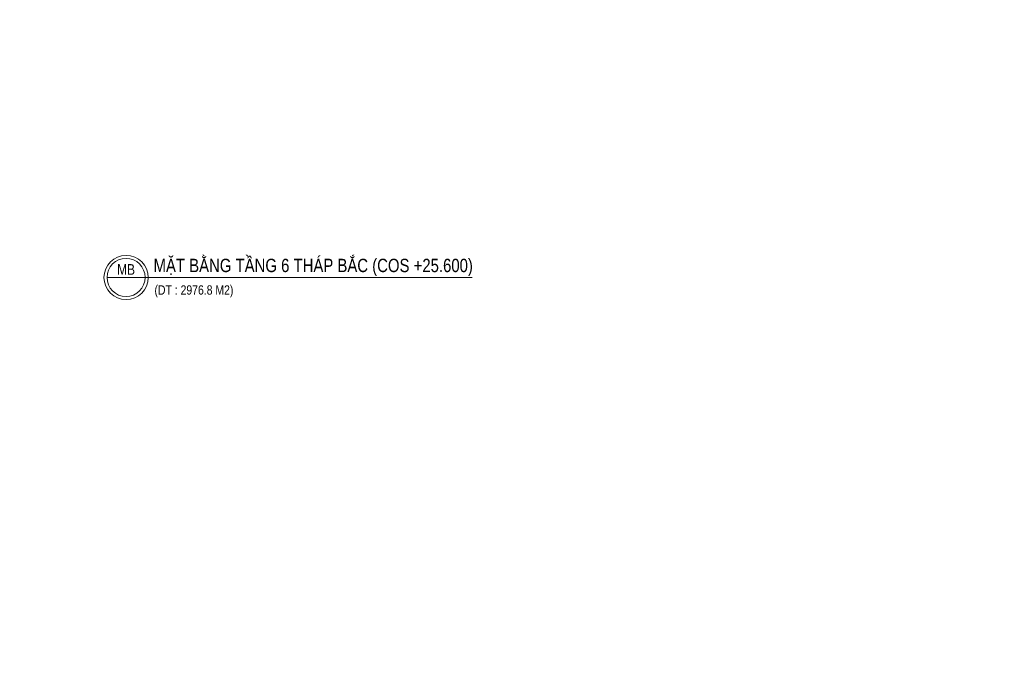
# Model space of a CAD drawing. Header units: millimetres. Extents: x -361611864 to 361244677, y -284134798 to 284403648.
# Drawn here: x -59417 to 15190, y 68711 to 116752 of the extents above; entities that cross this region are included whole.
import ezdxf
from ezdxf.enums import TextEntityAlignment as Align

# ---------------------------------------------------------------- set-up
doc = ezdxf.new("R2010")
doc.units = ezdxf.units.MM
doc.header["$MEASUREMENT"] = 0
doc.layers.add('KT-Ghi chu', color=7, linetype='Continuous', lineweight=15)
doc.styles.add('Arial', font='arial.ttf', dxfattribs={"width": 0.7})

# ---------------------------------------------------------------- blocks, each defined once
blk = doc.blocks.new('*U279')
at = {"linetype": 'Continuous', "ltscale": 2}
blk.add_line((7.15, 0), (-7.15, 0), dxfattribs=at)
blk.add_lwpolyline([(7.15, 0), (129.68, 0)], dxfattribs=at)
for radius in [8.28, 7.15]:
    blk.add_circle((0, 0), radius, dxfattribs=at)
at = {"layer": 'KT-Ghi chu', "color": 7, "style": 'Arial'}
for tag, width, p in [('CHITIET', 0.8, (0, 1)), ('KYHIEU', 0.45, (0, -4))]:
    blk.add_attdef(tag, text='', height=3, dxfattribs=dict(at, width=width)).set_placement(p, align=Align.CENTER)
at = {"layer": 'KT-Ghi chu', "color": 7, "style": 'Arial', "width": 0.8}
for tag, p, height in [('TENHINHVE', (10.3, 2), 5), ('TILE', (10.65, -6.44), 3.5)]:
    blk.add_attdef(tag, p, '', height=height, dxfattribs=at)

msp = doc.modelspace()

# ---------------------------------------------------------------- block references
at = {"layer": 'KT-Ghi chu'}
ref = msp.add_blockref('*U279', (-51457, 97455.2), dxfattribs=dict(at, xscale=200, yscale=200, zscale=200))
ref.add_attrib('CHITIET', 'MB', dxfattribs={"color": 7, "height": 800, "style": 'Arial', "width": 0.8}).set_placement((-51457, 97655.2), align=Align.CENTER)
ref.add_attrib('TILE', '(DT : 2976.8 M2)', (-49326.7, 96166.9), dxfattribs={"color": 7, "height": 700, "style": 'Arial', "width": 0.8})
ref.add_attrib('TENHINHVE', 'MẶT BẰNG TẦNG 6 THÁP BẮC (COS +25.600)', (-49396.7, 97854.6), dxfattribs={"color": 7, "height": 1000, "style": 'Arial', "width": 0.8})

doc.saveas('drawing.dxf')
